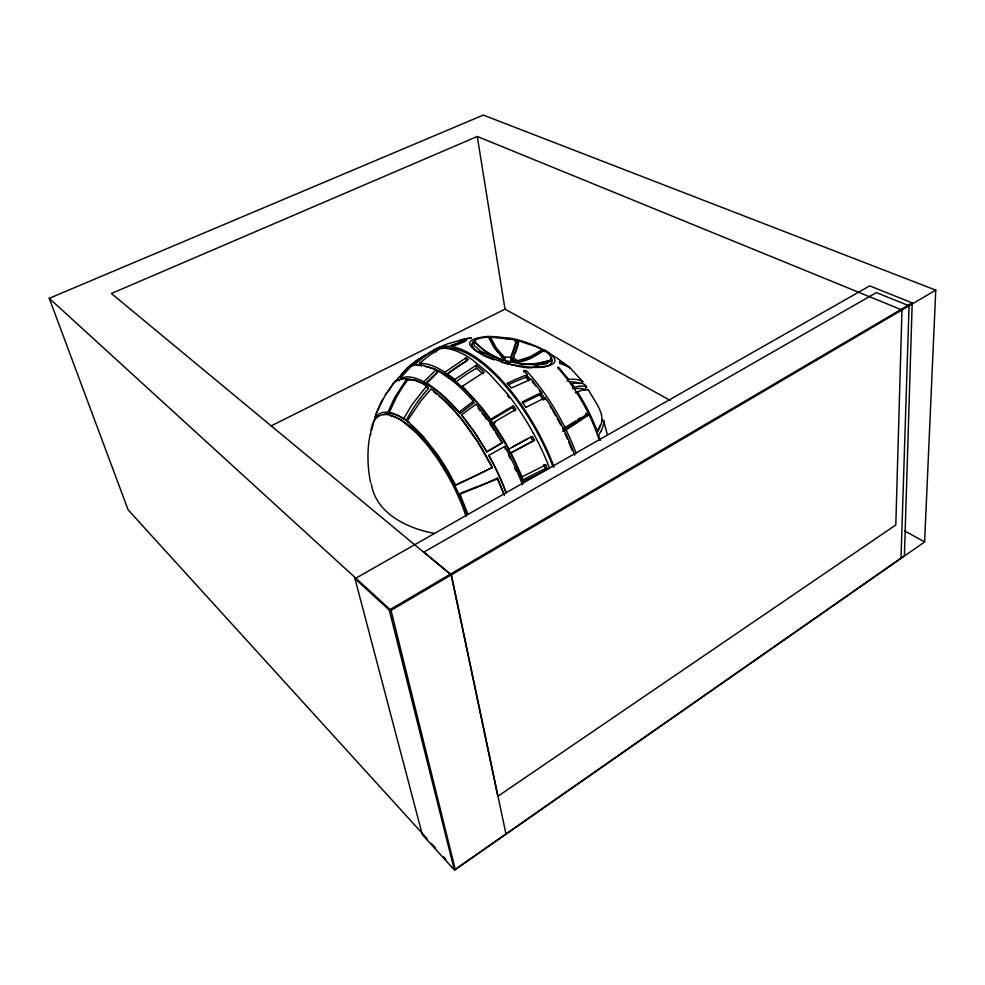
<?xml version="1.0" encoding="UTF-8"?>
<svg xmlns="http://www.w3.org/2000/svg" width="985" height="985" viewBox="0 0 985 985"><rect width="100%" height="100%" fill="white"/><g stroke="black" fill="none" stroke-linecap="round" stroke-linejoin="round"><path stroke-width="1.48" d="M508.469 362.985L508.482 361.544L521.262 363.884L535.766 364.844L536.086 366.691L538.032 366.629L537.712 364.782L546.86 363.305L551.194 360.325L551.895 362.012L552.154 361.347C551.612 356.521 548.399 352.581 543.806 350.426L528.723 358.897L516.694 362.283M912.196 302.912L904.415 555.7L454.344 869.915L422.343 834.689L354.994 578.688L869.706 285.872L912.196 302.912L389.297 610.047L354.994 578.688M900.992 558.446L909.069 305.806L876.379 292.594L423.944 552.092L451.401 574.846L506.007 834.258M453.457 867.65L455.292 869.669L924.607 541.947L935.75 290.119L483.303 115.085L49.25 298.32L128.099 509.811L427.108 838.678M495.406 422.393L492.931 423.907L490.641 419.253L482.194 407.938L462.494 386.194L484.164 372.059L476.186 365.226L454.848 379.447L447.387 373.832L468.404 359.562L465.868 357.937L444.961 372.219L438.584 368.513A117.978 46.172 61.2 0 0 420.533 363.33L419.425 363.342L421.543 366.223M552.092 361.384L552.154 361.347M370.729 434.582C371.025 427.121 373.167 417.652 381.207 415.042A88.675 31.692 61.2 0 1 390.885 415.424A89.019 31.816 61.2 0 1 402.951 421.543L416.593 433.191L426.037 443.669A88.675 31.692 61.2 0 1 444.247 469.55M492.931 423.907L493.091 422.787L515.906 409.391L513.37 405.771L490.641 419.253M474.819 349.983L471.729 344.799L474.77 340.896M502.325 357.641L493.35 345.833L489.496 338.175L490.419 337.129L511.203 339.296L516.509 340.416L516.325 341.549L518.664 342.103L518.849 340.97L535.975 346.56L542.329 349.589L542.797 350.968A73.752 53.732 -62.2 0 1 523.01 361.212L520.289 361.975M370.2 433.966C366.986 449.948 367.306 466.545 370.594 482.502M507.977 363.305L508.482 361.544L508.001 363.317L505.527 362.714L506.007 360.953L492.377 356.718L481.763 351.83L480.581 353.307L479.129 352.433L480.311 350.956L482.625 352.938M518.849 340.97L512.668 359.094M516.509 340.416L510.809 357.26M372.675 426.333L371.468 429.916L376.319 413.146L386.206 393.274M382.722 399.245A119.788 108.104 41.7 0 0 374.768 418.625L378.117 414.734A90.485 32.443 61.2 0 1 385.11 412.21L387.93 412.296L394.357 398.075L406.83 378.757L408.504 380.395M522.493 484.78A117.424 45.79 61.2 0 0 517.31 472A117.35 45.753 61.2 0 0 504.665 446.488L488.769 455.353A108.621 41.37 61.2 0 1 504.061 487.513L506.056 492.82M428.524 388.398A116.673 84.365 -56.9 0 0 414.303 406.657L406.202 420.078A87.924 31.655 61.2 0 0 394.714 414.426L389.297 412.493L395.896 398.26A120.195 103.548 -78.1 0 1 408.59 378.942L412.69 379.742A111.071 42.059 61.2 0 1 426.567 386.083L428.5 388.361L427.084 387.499M389.863 389.063L392.843 383.707L408.27 367.614L403 372.404A116.661 45.495 61.2 0 0 400.92 375.63M471.729 344.799L473.145 341.992M582.147 382.919L582.775 381.737L570.881 368.612A120.847 56.416 -42.8 0 0 559.96 363.551M490.567 420.484L512.434 407.494L513.37 405.771M389.297 412.493A90.657 32.505 61.2 0 1 399.688 416.507L403.505 418.871L411.779 405.057L426.567 386.083M411.114 424.683L407.039 421.383L420.546 401.301L431.036 389.063A111.071 42.059 61.2 0 1 446.845 402.631L452.263 408.27A111.046 42.059 61.2 0 1 468.392 428.069L473.539 435.469A110.874 41.998 61.2 0 1 492.328 467.629L455.723 485.248L448.557 472.012A90.509 32.443 61.2 0 0 436.564 453.383L423.809 437.278M600.813 431.529L598.609 435.136A94.486 42.737 61 0 1 600.321 440.369M472.911 342.287L472.517 342.915C476.1 337.818 482.847 337.449 488.498 337.153L494.593 348.333L503.729 358.651M402.68 373.844C407.827 365.521 416.914 360.658 424.966 355.56M385.443 394.677L394.382 382.475A110.702 41.924 61.2 0 1 403.259 378.831L406.83 378.757M467.9 514.096L460.007 494.211L460.918 492.98L475.386 487.39M575.055 388.792A117.277 20.673 -33.4 0 1 583.317 389.038L584.856 389.444L586.703 387.142C584.13 381.503 576.668 383.14 571.756 383.559L574.341 387.24L578.035 386.563M522.444 403.124L539.94 394.751L541.701 392.633L531.284 379.139L511.4 387.967L507.398 383.239M402.249 379.582L400.452 377.969L411.139 366.211A117.24 45.716 61.2 0 1 422.356 365.164L436.072 369.757L437.722 372.502M405.672 379.754L415.485 380.062L425.939 384.113L436.786 373.352M428.032 385.27L428.746 385.677A108.03 41.161 61.2 0 1 443.619 396.684L460.032 413.515L473.822 403.013L473.342 401.215L468.195 395.49A116.759 45.544 61.2 0 0 452.891 380.998L438.374 370.963L426.062 382.919L428.032 385.27L428.992 384.224M400.452 377.969L407.187 376.849A111.982 42.564 61.2 0 1 423.907 381.737L436.072 369.757M502.498 442.647L486.775 451.819L474.635 432.575L461.509 414.956L475.903 404.232A117.067 45.655 61.2 0 1 502.498 442.647L486.775 451.819M567.052 381.084L568.727 379.471A121.02 31.902 -35.9 0 1 581.716 381.047L582.775 381.737M455.723 485.248L456.781 484.312M426.234 354.354L417.295 359.968L407.31 367.996C418.797 363.551 426.739 351.645 439.064 349.281L429.854 355.043L419.425 363.342M419.179 365.767L421.161 364.093M572.544 388.693L574.341 387.24M426.062 382.919L430.507 385.664A111.736 42.478 61.2 0 1 444.531 396.844A111.65 42.441 61.2 0 1 459.084 412.062L473.342 401.215M582.627 418.243L588.907 414.55M575.363 392.916L580.731 390.614A120.736 15.637 -32.3 0 1 588.094 389.925M428.069 353.381L434.459 349.564L438.165 348.555A120.059 49.041 61.1 0 1 446.55 348.431A120.527 49.225 61.1 0 1 472.037 359.537L489.262 373.808L506.709 393.064M542.329 349.589L530.73 356.521L516.669 361.076M504.665 446.488L505.404 449.222M567.163 426.222L562.718 428.943L569.835 425.175M49.25 298.32L391.02 610.343L451.167 574.981L497.794 796.336L895.808 524.956L901.977 309.967L477.269 136.472L111.428 293.493L451.167 574.981M451.401 574.846L935.75 290.119M530.792 437.106L508.383 449.382L510.378 453.174L534.486 440.406L532.356 436.38L530.792 437.106L532.848 441.009L534.486 440.406M532.848 441.009L510.378 453.174M522.555 479.99L545.284 468.565L547.328 468.885L545.727 464.834L522.149 476.826L521.028 476.174L523.958 481.382M541.221 364.672L542.55 363.97M270.9 426L504.997 309.155L670.256 400.415M503.458 359.636L502.892 359.907C491.983 356.102 482.194 349.453 474.253 341.106M457.951 483.77L462.618 481.603M586.038 413.872L588.131 412.949A95.742 43.205 61 0 0 577.099 393.372A95.939 43.291 61 0 0 557.633 367.713L558.36 367.085L568.727 379.471M501.205 487.169L497.634 478.796L460.007 494.211M439.372 347.299L447.03 344.036L462.568 339.566M523.638 371.85L526.421 370.803A115.146 49.361 61.1 0 1 565.205 428.019M508.383 449.382L509.06 449.123L503.212 438.744L493.091 422.787M563.642 430.814L566.141 429.952M551.194 360.325L536.665 364.019L521.619 364.561M535.237 365.607L537.712 364.782M551.452 359.673C541.097 363.354 526.729 365.57 517.334 363.046L516.879 362.505M524.451 360.436L525.941 360.017M541.59 364.45L546.86 363.305M506.536 339.099L510.353 339.419M487.6 336.525C432.033 341.758 522.653 371.887 532.823 367.405C589.239 365.841 522.358 336.71 503.975 337.769M543.732 464.637L545.727 464.834M526.421 370.803L523.626 370.458L527.394 374.608L526.113 377.304L528.933 380.592M425.52 366.469L431.258 367.688M602.204 420.287L603.596 420.496L607.289 434.385M513.628 365.078C520.806 365.817 558.581 373.315 550.541 356.964M434.545 533.451C407.901 528.502 376.184 513.911 371.308 483.98M512.409 364.856L501.279 362.16M515.02 341.635L517.827 342.3M507.78 363.773L508.974 364.081L505.736 363.046M588.082 389.925L588.71 390.146C594.669 402.274 609.813 417.64 596.91 430.42A94.486 42.737 61 0 0 588.18 410.622A94.708 42.835 61 0 0 577.222 391.562M490.111 358.429L493.916 359.833M432.71 368.107C463.689 380.949 484.115 410.019 501.55 437.377A113.891 44.645 61.2 0 1 515.02 462.519L523.663 483.007M407.039 421.383L409.625 422.516M488.843 357.961L483.413 355.511M501.02 359.944L485.186 351.62L473.871 341.733L474.351 345.637L480.311 350.956M387.93 412.296L391.057 413.688L386.169 413.872A87.357 31.458 61.2 0 0 383.793 414.648M403.505 418.871L406.202 420.078M585.964 386.773L586.703 387.142M482.158 354.822L475.681 350.734M904.833 531.013L924.607 541.947M556.476 357.678L570.204 367.787L559.394 361.569L559.874 363.662M549.458 353.221L543.671 349.577L555.429 357.124M444.961 372.219L446.34 374.903L448.692 376.467L447.387 373.832M433.819 391.993L436.774 394.222M438.793 395.908L441.809 398.433A107.574 40.841 61.2 0 1 462.433 420.447L477.368 441.317L492.328 467.629M397.768 379.25L399.602 380.826M483.069 373.894L476.444 368.205L476.186 365.226M481.763 351.83L483.413 353.307M505.502 358.405L496.514 348.296L490.419 337.129M431.245 843.222L435.395 847.777M443.669 856.876L445.737 859.154M526.593 375.125L530.447 379.471M472.997 402.065L473.822 403.013M423.907 381.737L425.939 384.113M528.97 380.53L526.15 377.23A119.013 46.751 -39.9 0 0 508.26 384.827M532.257 381.675L535.865 386.108M478.205 408.344L480.114 410.757M482.022 413.171L483.93 415.584M415.978 363.748L417.455 365.644M507.521 395.699L509.196 397.903M484.817 416.815L486.59 419.265M512.434 407.494L514.884 411.004M539.977 394.69L543.511 399.75L545.345 397.866A115.824 49.496 61.1 0 1 574.797 455.205M539.94 394.751L543.461 399.812M525.916 407.482L522.136 402.028A122.879 27.321 -34.7 0 1 541.738 392.584M489.988 424.042L494.408 430.642M459.084 412.062L460.032 413.515M495.837 432.92L499.383 438.633M486.725 451.647L477.085 436.047A111.514 42.392 61.2 0 0 461.509 414.956M500.048 439.753L501.365 441.994M584.487 389.641L584.918 390.392M488.794 455.304L493.091 463.332A111.379 42.355 61.2 0 1 504.258 487.723L506.302 493.079M511.129 453.051L522.149 476.826M508.605 455.193L510.402 458.813M497.634 478.796L497.277 478.094L503.692 493.953M514.441 467.284L516.091 470.928M564.996 433.634L567.508 439.212M435.419 349.773L436.417 351.99M454.848 379.447L455.907 381.921L463.319 388.472L462.494 386.194M568.751 441.994L572.236 450.588M549.642 468.38L546.096 459.552A120.662 49.275 61.1 0 0 533.316 433.154M544.249 465.942L545.284 468.565M543.806 350.426L544.286 351.817M389.297 610.047L454.344 869.915M391.02 610.343L455.292 869.669M465.868 357.937L466.459 361.113A116.772 82.383 -55.3 0 0 446.34 374.903M477.269 136.472L504.997 309.155M506.105 363.625L506.007 360.953M603.596 420.496L603.719 421.814M432.76 350.832A120.269 49.472 61.1 0 1 554.112 467.025M553.053 466.964A118.298 48.659 61.1 0 0 472.32 356.496A118.311 48.659 61.1 0 0 440.898 348.825M600.037 425.446A117.35 36.814 -20.3 0 1 597.489 432.403M388.09 391.845A111.046 42.059 61.2 0 1 389.309 389.05M462.359 340.071A115.146 49.361 61.1 0 1 471.396 338.027L469.943 338.421A115.848 49.509 61.1 0 0 459.084 341.032M566.153 429.965A115.146 49.361 61.1 0 1 576.188 453.494M585.706 413.368A91.704 41.358 61 0 1 587.048 416.113M455.944 382.008A116.673 72.016 -49.4 0 1 476.457 368.304M506.746 393.101A120.527 49.225 61.1 0 1 533.365 433.215M588.993 412.567A122.017 10.823 -26.6 0 1 570.955 424.72M578.33 386.329A120.613 21.411 -33.6 0 1 586.087 386.686M588.919 414.562A95.939 43.291 61 0 1 599.323 440.529M569.933 381.7A117.338 30.954 -35.9 0 1 579.414 383.633M507.361 383.362A122.719 47.982 -39.8 0 1 527.344 374.719M588.131 414.882A122.14 12.559 -26.3 0 1 565.156 430.297M581.729 418.613A118.532 12.128 -26.3 0 1 562.607 431.184M580.116 417.899A118.262 10.441 -26.6 0 1 577.912 419.401M575.548 420.964A118.262 10.441 -26.6 0 1 568.69 425.36M466.04 516.374A88.675 31.692 61.2 0 0 459.404 498.915L456.055 491.503A88.404 31.606 61.2 0 0 444.272 469.586M539.485 390.873A111.674 47.809 61.1 0 1 545.665 399.614M550.147 406.497A111.674 47.809 61.1 0 1 551.563 408.775M552.954 411.077A111.674 47.809 61.1 0 1 555.675 415.732M557.079 418.219A111.674 47.809 61.1 0 1 560.674 424.892M411.188 424.732A90.657 32.505 61.2 0 1 423.882 437.328M525.965 407.421A122.768 21.756 -33.5 0 1 545.407 397.792M390.786 416.015A85.954 30.855 61.2 0 1 400.415 419.438L411.471 427.096A86.384 31.003 61.2 0 1 423.353 438.657L439.224 459.047L453.506 483.106A85.941 30.855 61.2 0 1 466.718 514.269M518.369 343.95A73.161 5.11 -76.3 0 1 516.522 349.737M516.165 350.832A73.161 5.11 -76.3 0 1 515.106 353.947M514.121 356.742A73.161 5.11 -76.3 0 1 513.197 359.217M516.017 343.457A73.235 5.221 -76.3 0 1 510.821 358.712M487.501 336.464A44.387 12.239 11.9 0 1 503.926 337.695M547.771 468.958A120.256 33.158 -21.5 0 1 524.008 480.951M603.694 421.826A120.798 37.836 -20.4 0 1 600.751 431.553M501.193 487.132A110.874 41.998 61.2 0 1 504.406 495.418M497.351 478.242A116.993 21.473 -24.1 0 1 475.287 487.612M527.701 438.682A120.502 1.748 -28.5 0 1 512.619 446.944M492.217 467.444A116.932 10.478 -26.6 0 1 488.609 469.242M487.415 469.845A116.932 10.478 -26.6 0 1 470.498 478.057M469.106 478.722A116.932 10.478 -26.6 0 1 462.224 481.96M503.458 357.9L505.046 360.054A7.24 2.081 12.5 0 0 510.008 361.803C527.467 364.29 509.59 354.132 503.458 357.9M466.545 339.85L464.354 341.807L454.282 345.747L451.167 345.341L466.545 339.85M517.556 361.655L510.439 360.116L517.556 361.655"/></g></svg>
